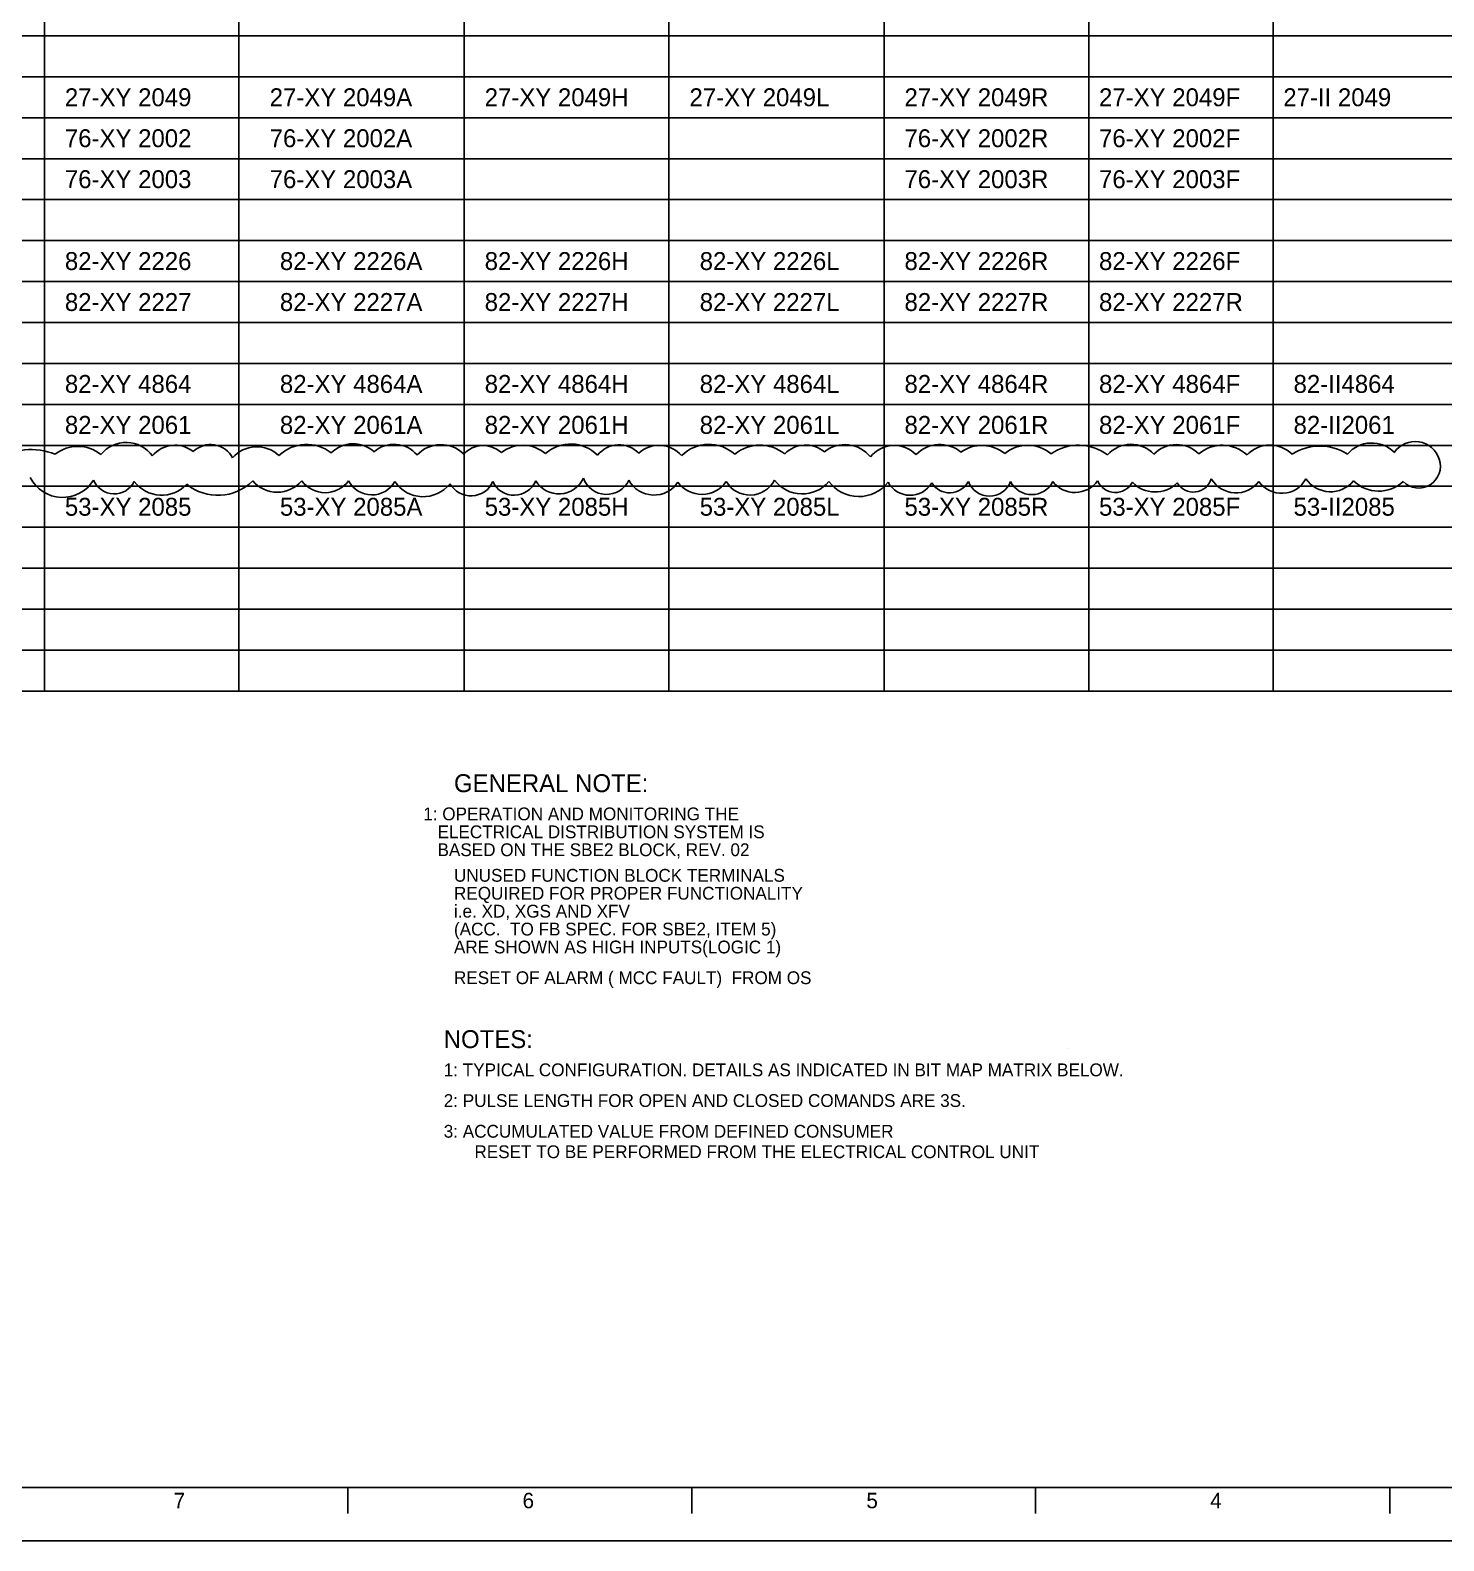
# Model space of a CAD drawing. Extents: x 0 to 841, y 0 to 594.
# Drawn here: x 357.2 to 633.3, y 0 to 295.1 of the extents above; entities that cross this region are included whole.
import ezdxf

# ---------------------------------------------------------------- set-up
doc = ezdxf.new("R2010")
doc.units = 0
for name, color, linetype in [('01-LIN-025-A', 7, 'Continuous'), ('09-LIN-050-B', 7, 'Continuous'), ('12-LIN-100-A', 7, 'Continuous'), ('51-REV-035-CLD', 7, 'Continuous')]:
    doc.layers.add(name, color=color, linetype=linetype)

msp = doc.modelspace()

# ---------------------------------------------------------------- linework, layer by layer
at = {"layer": '01-LIN-025-A'}
for p, q in [((559.88, 96.13), (559.88, 96.13)), ((648.95, 10.38), (10.33, 10.38)), ((419.3, 10.38), (419.3, 5.35)), ((486.46, 10.38), (486.46, 5.35)), ((553.61, 10.38), (553.61, 5.35)), ((622.78, 10.37), (622.78, 5.35))]:
    msp.add_line(p, q, dxfattribs=at)
at = {"layer": '09-LIN-050-B'}
msp.add_lwpolyline([(0, 0), (841, 0), (841, 594), (0, 594)], close=True, dxfattribs=at)
at = {"layer": '12-LIN-100-A'}
for p, q in [((398, 426), (398, 166)), ((482, 426), (482, 166)), ((600, 426), (600, 166)), ((360, 416), (360, 166)), ((442, 416), (442, 166)), ((524, 416), (524, 166)), ((564, 416), (564, 166)), ((532, 294), (160, 294)), ((530, 294), (580, 294)), ((580, 294), (778, 294)), ((532, 286), (160, 286)), ((530, 286), (580, 286)), ((579, 286), (778, 286)), ((532, 278), (160, 278)), ((530, 278), (580, 278)), ((579, 278), (778, 278)), ((530, 270), (160, 270)), ((530, 270), (580, 270)), ((579, 270), (778, 270)), ((532, 262), (160, 262)), ((530, 262), (580, 262)), ((579, 262), (778, 262)), ((532, 254), (160, 254)), ((530, 254), (580, 254)), ((578, 254), (777, 254)), ((534, 246), (160, 246)), ((530, 246), (580, 246)), ((579, 246), (778, 246)), ((532, 238), (160, 238)), ((530, 238), (580, 238)), ((579, 238), (778, 238)), ((532, 230), (160, 230)), ((530, 230), (580, 230)), ((578, 230), (778, 230)), ((532, 222), (162, 222)), ((530, 222), (580, 222)), ((579, 222), (778, 222)), ((534, 214), (160, 214)), ((530, 214), (580, 214)), ((578, 214), (778, 214)), ((532, 206), (160, 206)), ((530, 206), (580, 206)), ((579, 206), (777, 206)), ((534, 198), (160, 198)), ((530, 198), (580, 198)), ((578, 198), (777, 198)), ((532, 190), (160, 190)), ((530, 190), (580, 190)), ((579, 190), (777, 190)), ((502, 182), (160, 182)), ((500, 182), (530, 182)), ((530, 182), (580, 182)), ((579, 182), (778, 182)), ((532, 174), (160, 174)), ((530, 174), (580, 174)), ((579, 174), (778, 174)), ((532, 166), (162, 166)), ((580, 166), (530, 166)), ((580, 166), (778, 166))]:
    msp.add_line(p, q, dxfattribs=at)
at = {"layer": '51-REV-035-CLD'}
for centre, radius, start, end in [((357.44, 201.19), 12, 67.2557, 125.2078), ((366.52, 206.63), 7.17, 50.87, 128.2812), ((375.97, 208.31), 6.27, 35.2756, 141.6896), ((385.51, 208.3), 5.73, 51.7303, 140.6355), ((392.44, 209.29), 4.87, 27.4031, 133.9928), ((401.5, 207.53), 6.21, 46.1349, 139.758), ((411.23, 206.33), 7.85, 52.228, 133.7194), ((420.32, 208.25), 6.06, 47.641, 135.0868), ((428.3, 208.33), 5.88, 40.3539, 131.4749), ((437.43, 207.7), 6.42, 46.0997, 136.4092), ((445.71, 208.61), 5.34, 48.2996, 135.8281), ((453.45, 207.11), 6.9, 49.9394, 127.4167), ((462.8, 206.87), 7.39, 44.6682, 131.5883), ((472.25, 208.8), 5.32, 43.6218, 142.0557), ((480.06, 208.14), 5.86, 41.1459, 132.4944), ((489.8, 206.63), 7.56, 48.1919, 134.7457), ((499.76, 206.32), 7.72, 51.1338, 129.6457), ((508.71, 208.33), 5.73, 50.1596, 135.7117), ((516.37, 207.78), 6.36, 38.472, 128.8477), ((526.01, 207.99), 5.98, 44.7868, 141.1939), ((534.89, 207.7), 6.46, 50.1779, 135.8933), ((543.14, 206.9), 7.08, 50.9377, 125.5102), ((552.08, 206.97), 7.04, 49.6187, 129.5387), ((562.01, 204.65), 9.38, 52.9334, 124.9959), ((572.24, 208.09), 6.11, 43.1285, 138.5565), ((581.12, 208.02), 6.13, 44.7406, 136.1275), ((590.08, 206.9), 7.12, 47.279, 130.3004), ((599.39, 207.85), 6.2, 45.4225, 136.3006), ((609.13, 204.03), 9.84, 56.8272, 123.1728), ((619.27, 208.2), 6.26, 45.1128, 139.4518), ((627.74, 209.8), 4.95, 17.6684, 145.1003), ((628.43, 209.91), 4.25, 224.6656, 19.1506), ((363.56, 210.93), 7.1, 206.9317, 328.1427), ((373.64, 208.94), 4.41, 203.4349, 332.7468), ((382.9, 210.94), 6.68, 216.9784, 317.0741), ((393.87, 213.89), 9.65, 230.9951, 314.9065), ((405.47, 211.16), 6.31, 220.7035, 319.2965), ((414.84, 210.45), 5.71, 216.5954, 323.4046), ((423.98, 209.49), 5.17, 208.2121, 330.1029), ((433.99, 210.64), 6.67, 214.0012, 321.7566), ((443.31, 208.81), 4.69, 209.31, 336.1426), ((451.75, 208.82), 4.57, 204.6157, 337.2031), ((460.48, 209.8), 5.28, 211.3858, 335.1552), ((469.81, 209.23), 4.82, 199.9364, 334.936), ((479.08, 209.89), 5.6, 208.9071, 326.321), ((488.41, 210.22), 5.8, 216.3622, 325.2517), ((497.82, 209.7), 5.41, 210.9466, 332.2804), ((508.04, 211.34), 6.83, 217.4605, 319.6753), ((519.08, 211.29), 7.29, 216.8725, 321.8104), ((529.1, 209.13), 4.89, 208.657, 329.5526), ((536.82, 208.89), 4.16, 212.5647, 331.6775), ((544.61, 208.51), 4.42, 201.1613, 338.8387), ((552.85, 209), 4.62, 206.8368, 333.1632), ((561.3, 210.27), 5.48, 217.7464, 323.9897), ((569.19, 208.54), 3.76, 203.3792, 332.1293), ((576.97, 211.08), 6.19, 224.0023, 314.2616), ((584.43, 208.55), 3.67, 211.1229, 342.5626), ((592.77, 210.37), 5.65, 211.1799, 322.2791), ((601.66, 210.02), 5.4, 215.1011, 331.5345), ((611.21, 210.78), 5.85, 214.7808, 320.3111), ((620.63, 212.13), 7.07, 225.8968, 312.5336)]:
    msp.add_arc(centre, radius, start, end, dxfattribs=at)

# ---------------------------------------------------------------- texts
at = {"layer": '01-LIN-025-A'}
for s, p in [('7', (385.24, 6.35)), ('6', (453.4, 6.35)), ('5', (520.56, 6.35)), ('4', (587.72, 6.35))]:
    msp.add_text(s, height=3.02, dxfattribs=at).set_placement(p)
at = {"layer": '12-LIN-100-A'}
for s, height, p in [('27-XY 2049', 3.5, (364, 280.25)), ('27-XY 2049A', 3.5, (404, 280.25)), ('27-XY 2049H', 3.5, (446, 280.25)), ('27-XY 2049L', 3.5, (486, 280.25)), ('27-XY 2049R', 3.5, (528, 280.25)), ('27-XY 2049F', 3.5, (566, 280.25)), ('27-II 2049', 3.5, (602, 280.25)), ('76-XY 2002', 3.5, (364, 272.25)), ('76-XY 2002A', 3.5, (404, 272.25)), ('76-XY 2002R', 3.5, (528, 272.25)), ('76-XY 2002F', 3.5, (566, 272.25)), ('76-XY 2003', 3.5, (364, 264.25)), ('76-XY 2003A', 3.5, (404, 264.25)), ('76-XY 2003R', 3.5, (528, 264.25)), ('76-XY 2003F', 3.5, (566, 264.25)), ('82-XY 2226', 3.5, (364, 248.25)), ('82-XY 2226A', 3.5, (406, 248.25)), ('82-XY 2226H', 3.5, (446, 248.25)), ('82-XY 2226L', 3.5, (488, 248.25)), ('82-XY 2226R', 3.5, (528, 248.25)), ('82-XY 2226F', 3.5, (566, 248.25)), ('82-XY 2227', 3.5, (364, 240.25)), ('82-XY 2227A', 3.5, (406, 240.25)), ('82-XY 2227H', 3.5, (446, 240.25)), ('82-XY 2227L', 3.5, (488, 240.25)), ('82-XY 2227R', 3.5, (528, 240.25)), ('82-XY 2227R', 3.5, (566, 240.25)), ('82-XY 4864', 3.5, (364, 224.25)), ('82-XY 4864A', 3.5, (406, 224.25)), ('82-XY 4864H', 3.5, (446, 224.25)), ('82-XY 4864L', 3.5, (488, 224.25)), ('82-XY 4864R', 3.5, (528, 224.25)), ('82-XY 4864F', 3.5, (566, 224.25)), ('82-II4864', 3.5, (604, 224.25)), ('82-XY 2061', 3.5, (364, 216.25)), ('82-XY 2061A', 3.5, (406, 216.25)), ('82-XY 2061H', 3.5, (446, 216.25)), ('82-XY 2061L', 3.5, (488, 216.25)), ('82-XY 2061R', 3.5, (528, 216.25)), ('82-XY 2061F', 3.5, (566, 216.25)), ('82-II2061', 3.5, (604, 216.25)), ('53-XY 2085', 3.5, (364, 200.25)), ('53-XY 2085A', 3.5, (406, 200.25)), ('53-XY 2085H', 3.5, (446, 200.25)), ('53-XY 2085L', 3.5, (488, 200.25)), ('53-XY 2085R', 3.5, (528, 200.25)), ('53-XY 2085F', 3.5, (566, 200.25)), ('53-II2085', 3.5, (604, 200.25)), ('GENERAL NOTE:', 3.5, (440, 146.25)), ('1: OPERATION AND MONITORING THE ', 2.5, (434, 140.75)), ('   ELECTRICAL DISTRIBUTION SYSTEM IS ', 2.5, (434, 137.25)), ('   BASED ON THE SBE2 BLOCK, REV. 02', 2.5, (434, 133.75)), ('UNUSED FUNCTION BLOCK TERMINALS ', 2.5, (440, 128.75)), ('REQUIRED FOR PROPER FUNCTIONALITY ', 2.5, (440, 125.25)), ('i.e. XD, XGS AND XFV', 2.5, (440, 121.75)), ('(ACC.  TO FB SPEC. FOR SBE2, ITEM 5)  ', 2.5, (440, 118.25)), ('ARE SHOWN AS HIGH INPUTS(LOGIC 1)', 2.5, (440, 114.75)), ('RESET OF ALARM ( MCC FAULT)  FROM OS', 2.5, (440, 108.75)), ('NOTES:', 3.5, (438, 96.25)), ('1: TYPICAL CONFIGURATION. DETAILS AS INDICATED IN BIT MAP MATRIX BELOW.', 2.5, (438, 90.75)), ('2: PULSE LENGTH FOR OPEN AND CLOSED COMANDS ARE 3S.', 2.5, (438, 84.75)), ('3: ACCUMULATED VALUE FROM DEFINED CONSUMER', 2.5, (438, 78.75)), ('RESET TO BE PERFORMED FROM THE ELECTRICAL CONTROL UNIT', 2.5, (444, 74.75))]:
    msp.add_text(s, height=height, dxfattribs=at).set_placement(p)

doc.saveas('drawing.dxf')
